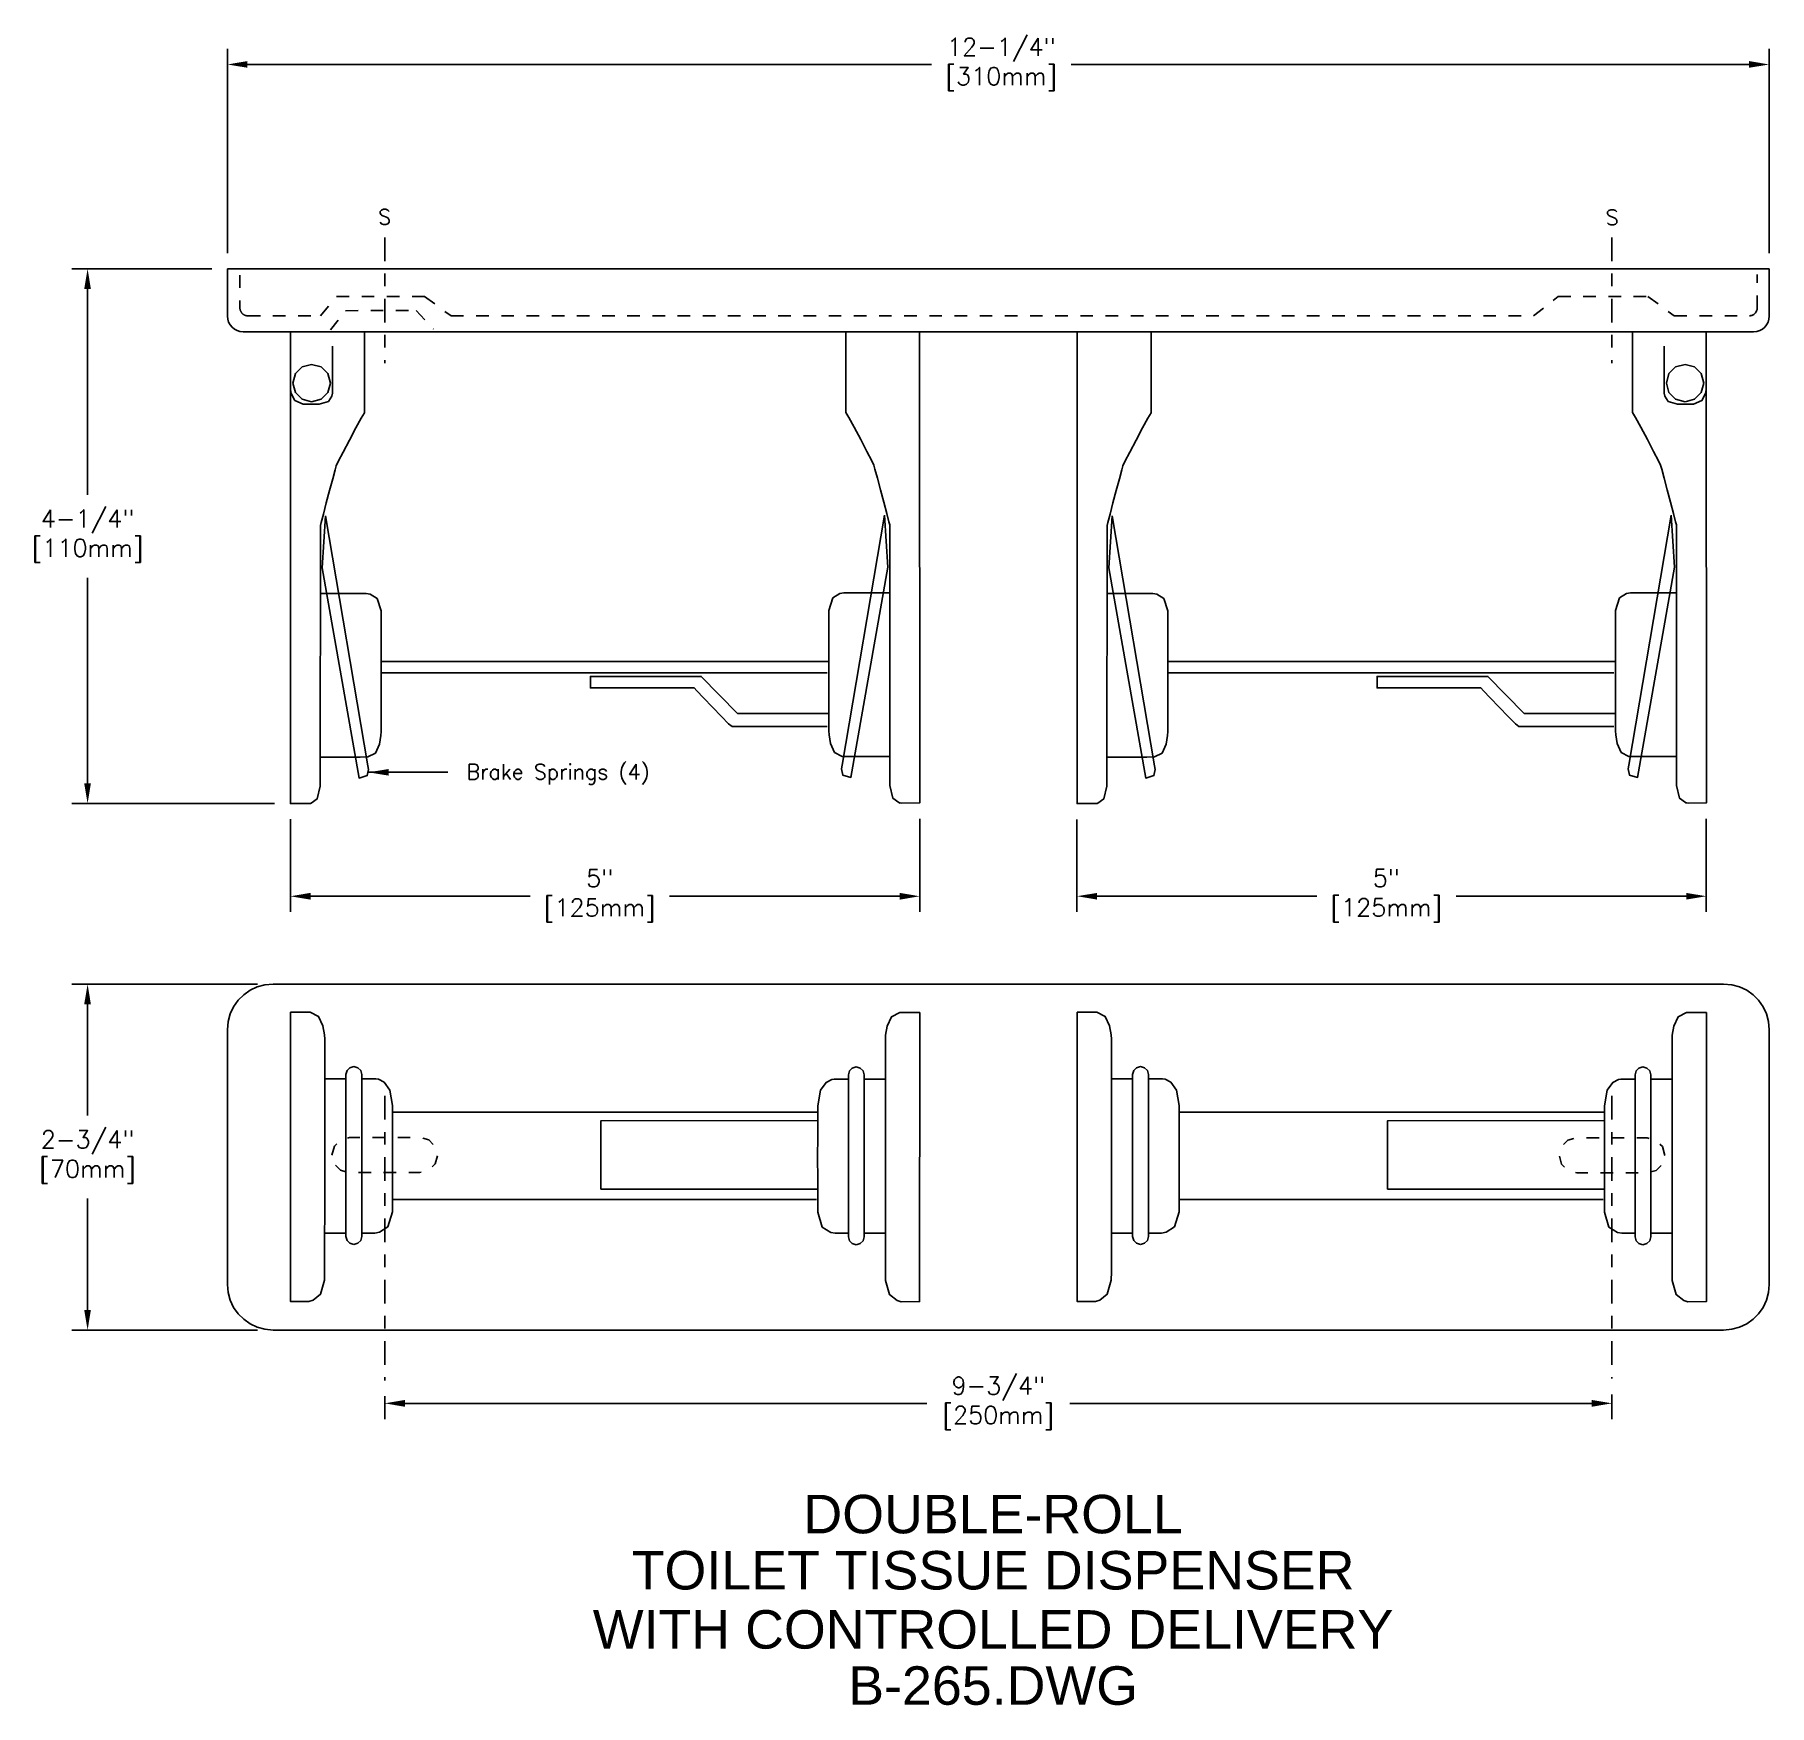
# Model space of a CAD drawing. Extents: x 0.2 to 14, y 0.1 to 13.4.
import ezdxf
from ezdxf.enums import TextEntityAlignment as Align

# ---------------------------------------------------------------- set-up
doc = ezdxf.new("R2010")
doc.units = 0
doc.header["$MEASUREMENT"] = 0
doc.header["$PDMODE"] = 35
doc.header["$PDSIZE"] = 0.000315
doc.linetypes.add('CENTER2', pattern=[1.125, 0.75, -0.125, 0.125, -0.125])
doc.linetypes.add('HIDDEN2', pattern=[0.1875, 0.125, -0.0625])
doc.layers.get('0').update_dxf_attribs({"linetype": 'CONTINUOUS'})
doc.layers.get('DEFPOINTS').update_dxf_attribs({"linetype": 'CONTINUOUS'})
for name, color, linetype in [('DETAIL', 4, 'CONTINUOUS'), ('DIM', 1, 'CONTINUOUS'), ('TEXT', 2, 'CONTINUOUS')]:
    doc.layers.add(name, color=color, linetype=linetype)
doc.styles.add('ARIAL_5', font='ARIAL.TTF', dxfattribs={"height": 5})
doc.styles.add('DIM_S_5', font='simplex.shx', dxfattribs={"height": 0.14})
doc.dimstyles.new('DIM_S_7', dxfattribs={"dimtxt": 0.12, "dimasz": 0.16, "dimexe": 0.125, "dimexo": 0.125, "dimgap": 0.09375, "dimtad": 1, "dimtih": 1, "dimtoh": 1, "dimdec": 4, "dimrnd": 0.0625, "dimzin": 0, "dimtxsty": 'DIM_S_5', "dimcen": 0.09375, "dimaunit": 1, "dimazin": 3, "dimtfac": 1, "dimtdec": 4, "dimtofl": 0, "dimtmove": 0, "dimatfit": 3, "dimtolj": 1, "dimtzin": 0})

# ---------------------------------------------------------------- blocks, each defined once
blk = doc.blocks.new('TBLK_TX')
blk = doc.blocks.new('*D2')
at = {"color": 0, "linetype": 'BYBLOCK'}
for p, q in [((1.711, 11.637), (1.711, 13.262)), ((13.961, 11.637), (13.961, 13.262)), ((1.871, 13.137), (7.306, 13.137)), ((13.801, 13.137), (8.414, 13.137))]:
    blk.add_line(p, q, dxfattribs=at)
for points in [[(1.871, 13.164), (1.871, 13.111), (1.711, 13.137)], [(13.801, 13.164), (13.801, 13.111), (13.961, 13.137)]]:
    blk.add_solid(points, dxfattribs=at)
at = {"layer": 'DEFPOINTS', "color": 0, "linetype": 'BYBLOCK'}
for p in [(13.961, 13.137), (1.711, 11.512), (13.961, 11.512)]:
    blk.add_point(p, dxfattribs=at)
at = {"color": 0, "linetype": 'BYBLOCK', "insert": (7.86, 13.137), "char_height": 0.14, "attachment_point": 5, "style": 'DIM_S_5'}
blk.add_mtext('\\A1;12-1/4"\\P[310mm]', dxfattribs=at)
blk = doc.blocks.new('*D3')
at = {"color": 0, "linetype": 'BYBLOCK'}
for p, q in [((-1.414, 11.67), (-1.414, 10.933)), ((3.586, 11.674), (3.586, 10.933)), ((-1.254, 11.058), (0.49, 11.058)), ((3.426, 11.058), (1.598, 11.058))]:
    blk.add_line(p, q, dxfattribs=at)
for points in [[(-1.254, 11.085), (-1.254, 11.031), (-1.414, 11.058)], [(3.426, 11.085), (3.426, 11.031), (3.586, 11.058)]]:
    blk.add_solid(points, dxfattribs=at)
at = {"layer": 'DEFPOINTS', "color": 0, "linetype": 'BYBLOCK'}
for p in [(-1.414, 11.795), (3.586, 11.799), (3.586, 11.058)]:
    blk.add_point(p, dxfattribs=at)
at = {"color": 0, "linetype": 'BYBLOCK', "insert": (1.044, 11.062), "char_height": 0.14, "attachment_point": 5, "style": 'DIM_S_5'}
blk.add_mtext('\\A1;5"\\P[125mm]', dxfattribs=at)
blk = doc.blocks.new('*D4')
at = {"color": 0, "linetype": 'BYBLOCK'}
for p, q in [((-2.039, 16.045), (-3.15, 16.045)), ((-3.025, 15.885), (-3.025, 14.25)), ((-3.025, 11.955), (-3.025, 13.589)), ((-1.539, 11.795), (-3.15, 11.795))]:
    blk.add_line(p, q, dxfattribs=at)
for points in [[(-3.052, 15.885), (-2.999, 15.885), (-3.025, 16.045)], [(-3.052, 11.955), (-2.999, 11.955), (-3.025, 11.795)]]:
    blk.add_solid(points, dxfattribs=at)
at = {"layer": 'DEFPOINTS', "color": 0, "linetype": 'BYBLOCK'}
for p in [(-1.914, 16.045), (-3.025, 11.795), (-1.414, 11.795)]:
    blk.add_point(p, dxfattribs=at)
at = {"color": 0, "linetype": 'BYBLOCK', "insert": (-3.025, 13.92), "char_height": 0.14, "attachment_point": 5, "style": 'DIM_S_5'}
blk.add_mtext('\\A1;4-1/4"\\P[110mm]', dxfattribs=at)
blk = doc.blocks.new('*D5')
at = {"color": 0, "linetype": 'BYBLOCK'}
for p, q in [((-1.676, 10.36), (-3.15, 10.36)), ((-3.025, 10.2), (-3.025, 9.315)), ((-3.025, 7.77), (-3.025, 8.655)), ((-1.676, 7.61), (-3.15, 7.61))]:
    blk.add_line(p, q, dxfattribs=at)
for points in [[(-3.052, 10.2), (-2.999, 10.2), (-3.025, 10.36)], [(-3.052, 7.77), (-2.999, 7.77), (-3.025, 7.61)]]:
    blk.add_solid(points, dxfattribs=at)
at = {"layer": 'DEFPOINTS', "color": 0, "linetype": 'BYBLOCK'}
for p in [(-1.551, 10.36), (-3.025, 7.61), (-1.551, 7.61)]:
    blk.add_point(p, dxfattribs=at)
at = {"color": 0, "linetype": 'BYBLOCK', "insert": (-3.025, 8.985), "char_height": 0.14, "attachment_point": 5, "style": 'DIM_S_5'}
blk.add_mtext('\\A1;2-3/4"\\P[70mm]', dxfattribs=at)
blk = doc.blocks.new('*D7')
at = {"color": 0, "linetype": 'BYBLOCK'}
for p, q in [((2.211, 7.137), (2.211, 6.401)), ((7.211, 7.142), (7.211, 6.401)), ((2.371, 6.526), (4.116, 6.526)), ((7.051, 6.526), (5.223, 6.526))]:
    blk.add_line(p, q, dxfattribs=at)
for points in [[(2.371, 6.552), (2.371, 6.499), (2.211, 6.526)], [(7.051, 6.552), (7.051, 6.499), (7.211, 6.526)]]:
    blk.add_solid(points, dxfattribs=at)
at = {"layer": 'DEFPOINTS', "color": 0, "linetype": 'BYBLOCK'}
for p in [(2.211, 7.262), (7.211, 7.267), (7.211, 6.526)]:
    blk.add_point(p, dxfattribs=at)
at = {"color": 0, "linetype": 'BYBLOCK', "insert": (4.669, 6.53), "char_height": 0.14, "attachment_point": 5, "style": 'DIM_S_5'}
blk.add_mtext('\\A1;5"\\P[125mm]', dxfattribs=at)
blk = doc.blocks.new('*D8')
at = {"color": 0, "linetype": 'BYBLOCK'}
for p, q in [((2.961, 2.552), (2.961, 2.37)), ((3.121, 2.495), (7.269, 2.495)), ((12.551, 2.495), (8.404, 2.495)), ((12.711, 2.566), (12.711, 2.37))]:
    blk.add_line(p, q, dxfattribs=at)
for points in [[(3.121, 2.522), (3.121, 2.468), (2.961, 2.495)], [(12.551, 2.522), (12.551, 2.468), (12.711, 2.495)]]:
    blk.add_solid(points, dxfattribs=at)
at = {"layer": 'DEFPOINTS', "color": 0, "linetype": 'BYBLOCK'}
for p in [(2.961, 2.677), (12.711, 2.691), (12.711, 2.495)]:
    blk.add_point(p, dxfattribs=at)
at = {"color": 0, "linetype": 'BYBLOCK', "insert": (7.836, 2.495), "char_height": 0.14, "attachment_point": 5, "style": 'DIM_S_5'}
blk.add_mtext('\\A1;9-3/4"\\P[250mm]', dxfattribs=at)

msp = doc.modelspace()

# ---------------------------------------------------------------- linework, layer by layer
at = {"layer": 'DETAIL', "linetype": 'CENTER2', "ltscale": 0.25}
for p, q in [((2.96144, 11.76223), (2.96144, 10.76223)), ((12.71144, 11.76223), (12.71144, 10.76223)), ((2.96144, 4.9393), (2.96144, 2.67725)), ((12.71144, 4.9393), (12.71144, 2.69126))]:
    msp.add_line(p, q, dxfattribs=at)
at = {"layer": 'DETAIL', "linetype": 'CONTINUOUS'}
for p, q in [((1.71144, 11.13723), (1.71144, 11.51223)), ((13.96144, 11.51223), (1.71144, 11.51223)), ((13.96144, 11.13723), (13.96144, 11.51223)), ((13.83644, 11.01223), (1.83644, 11.01223)), ((2.7995, 10.36709), (2.7995, 11.01223)), ((6.62337, 10.37175), (6.62337, 11.01223)), ((9.0495, 10.36709), (9.0495, 11.01223)), ((12.87337, 10.37175), (12.87337, 11.01223))]:
    msp.add_line(p, q, dxfattribs=at)
at = {"layer": 'DETAIL', "linetype": 'HIDDEN2', "ltscale": 0.5}
for points in [[(1.81114, 11.46102), (1.81105, 11.20176, 0.41438938), (1.87357, 11.13924), (2.452, 11.13939), (2.57851, 11.2928), (3.27783, 11.2928), (3.48826, 11.13811), (11.0898, 11.13811)], [(11.0898, 11.13811), (12.08793, 11.13811), (12.28374, 11.29318), (12.99704, 11.29298), (13.20683, 11.13811), (13.80307, 11.13945, 0.41355567), (13.86543, 11.20195), (13.86543, 11.46826)]]:
    msp.add_lwpolyline(points, format="xyb", dxfattribs=at)
msp.add_lwpolyline([(2.53085, 11.0268), (2.65012, 11.18016), (3.20995, 11.1812), (3.34905, 11.03379)], dxfattribs=at)
at = {"layer": 'DETAIL', "linetype": 'CONTINUOUS'}
for points in [[(2.2125, 11.00894), (2.21144, 7.26223), (2.37345, 7.26185)], [(2.54556, 10.89818), (2.54555, 10.52347)], [(7.21037, 11.0124), (7.21144, 7.26689), (7.04944, 7.2665)], [(8.4625, 11.00894), (8.46144, 7.26223), (8.62345, 7.26185)], [(13.12732, 10.89818), (13.12733, 10.52347)], [(13.46037, 11.0124), (13.46144, 7.26689), (13.29944, 7.2665)], [(2.23242, 10.60485), (2.25267, 10.67973), (2.30589, 10.73294), (2.38076, 10.7532)], [(2.38076, 10.7532), (2.45564, 10.73294), (2.50886, 10.67973), (2.52911, 10.60485)], [(13.29211, 10.7532), (13.21724, 10.73294), (13.16402, 10.67973), (13.14377, 10.60485)], [(13.44046, 10.60485), (13.4202, 10.67973), (13.36698, 10.73294), (13.29211, 10.7532)], [(2.31374, 10.43653), (2.24728, 10.46704), (2.2189, 10.5226), (2.21292, 10.55241)], [(2.38076, 10.45651), (2.30589, 10.47676), (2.25267, 10.52998), (2.23242, 10.60485)], [(2.52911, 10.60485), (2.50886, 10.52998), (2.45564, 10.47676), (2.38076, 10.45651)], [(2.54555, 10.52347), (2.54163, 10.50112), (2.51417, 10.45945), (2.43962, 10.43653)], [(13.12733, 10.52347), (13.13125, 10.50112), (13.15871, 10.45945), (13.23325, 10.43653)], [(13.14377, 10.60485), (13.16402, 10.52998), (13.21724, 10.47676), (13.29211, 10.45651)], [(13.29211, 10.45651), (13.36698, 10.47676), (13.4202, 10.52998), (13.44046, 10.60485)], [(13.35913, 10.43653), (13.4256, 10.46704), (13.45398, 10.5226), (13.45995, 10.55241)], [(2.43962, 10.43653), (2.38237, 10.43606), (2.35529, 10.43605), (2.31374, 10.43653)], [(2.57572, 9.9475), (2.59213, 9.98121), (2.63026, 10.05583), (2.68008, 10.15155), (2.73158, 10.24855), (2.77472, 10.327), (2.7995, 10.36709)], [(6.84715, 9.95217), (6.83074, 9.98587), (6.79261, 10.06049), (6.74279, 10.15622), (6.6913, 10.25321), (6.64815, 10.33166), (6.62337, 10.37175)], [(8.82572, 9.9475), (8.84213, 9.98121), (8.88026, 10.05583), (8.93008, 10.15155), (8.98158, 10.24855), (9.02472, 10.327), (9.0495, 10.36709)], [(13.09715, 9.95217), (13.08074, 9.98587), (13.04261, 10.06049), (12.99279, 10.15622), (12.9413, 10.25321), (12.89815, 10.33166), (12.87337, 10.37175)], [(13.23325, 10.43653), (13.29051, 10.43606), (13.31758, 10.43605), (13.35913, 10.43653)], [(2.44985, 9.47198), (2.45646, 9.49721), (2.47359, 9.56258), (2.49719, 9.65253), (2.52325, 9.75153), (2.54771, 9.84405), (2.56655, 9.91455), (2.57572, 9.9475)], [(6.97303, 9.47664), (6.96643, 9.50188), (6.9493, 9.56724), (6.92569, 9.65719), (6.89964, 9.7562), (6.87517, 9.84872), (6.85633, 9.91922), (6.84715, 9.95217)], [(8.69985, 9.47198), (8.70646, 9.49721), (8.72359, 9.56258), (8.74719, 9.65253), (8.77325, 9.75153), (8.79771, 9.84405), (8.81655, 9.91455), (8.82572, 9.9475)], [(13.22303, 9.47664), (13.21643, 9.50188), (13.1993, 9.56724), (13.17569, 9.65719), (13.14964, 9.7562), (13.12517, 9.84872), (13.10633, 9.91922), (13.09715, 9.95217)], [(2.4918, 9.5489), (2.82748, 7.56287)], [(6.93107, 9.55356), (6.5954, 7.56753)], [(8.7418, 9.5489), (9.07748, 7.56287)], [(13.18107, 9.55356), (12.8454, 7.56753)], [(2.44949, 7.40106), (2.44985, 9.47198)], [(6.97339, 7.40572), (6.97303, 9.47664)], [(8.69949, 7.40106), (8.69985, 9.47198)], [(13.22339, 7.40572), (13.22303, 9.47664)], [(2.75754, 7.46496), (2.46384, 9.13631)], [(6.66533, 7.46963), (6.95904, 9.14096)], [(9.00754, 7.46496), (8.71384, 9.13631)], [(12.91533, 7.46963), (13.20904, 9.14096)], [(2.44994, 8.93321), (2.81387, 8.93312)], [(2.81387, 8.93312), (2.84469, 8.92801), (2.90191, 8.89181), (2.93267, 8.79326)], [(6.609, 8.93778), (6.57818, 8.93267), (6.52097, 8.89647), (6.49021, 8.79791)], [(6.97293, 8.93787), (6.609, 8.93778)], [(8.69994, 8.93321), (9.06387, 8.93312)], [(9.06387, 8.93312), (9.09469, 8.92801), (9.15191, 8.89181), (9.18267, 8.79326)], [(12.859, 8.93778), (12.82818, 8.93267), (12.77097, 8.89647), (12.74021, 8.79791)], [(13.22293, 8.93787), (12.859, 8.93778)], [(2.93267, 8.79326), (2.93264, 8.74543), (2.93262, 8.68248), (2.93261, 8.60741), (2.9326, 8.52318), (2.9326, 8.4328), (2.93261, 8.33924), (2.93261, 8.24551), (2.93262, 8.15458), (2.93263, 8.06944), (2.93264, 7.99308), (2.93265, 7.92849), (2.93266, 7.87866), (2.93266, 7.84657), (2.93267, 7.83521)], [(6.49021, 8.79791), (6.49024, 8.75009), (6.49025, 8.68714), (6.49027, 8.61206), (6.49027, 8.52784), (6.49027, 8.43746), (6.49027, 8.34391), (6.49026, 8.25017), (6.49025, 8.15924), (6.49024, 8.07411), (6.49024, 7.99775), (6.49023, 7.93316), (6.49022, 7.88332), (6.49021, 7.85123), (6.49021, 7.83987)], [(9.18267, 8.79326), (9.18264, 8.74543), (9.18262, 8.68248), (9.18261, 8.60741), (9.1826, 8.52318), (9.1826, 8.4328), (9.18261, 8.33924), (9.18261, 8.24551), (9.18262, 8.15458), (9.18263, 8.06944), (9.18264, 7.99308), (9.18265, 7.92849), (9.18266, 7.87866), (9.18266, 7.84657), (9.18267, 7.83521)], [(12.74021, 8.79791), (12.74024, 8.75009), (12.74025, 8.68714), (12.74027, 8.61206), (12.74027, 8.52784), (12.74027, 8.43746), (12.74027, 8.34391), (12.74026, 8.25017), (12.74025, 8.15924), (12.74024, 8.07411), (12.74024, 7.99775), (12.74023, 7.93316), (12.74022, 7.88332), (12.74021, 7.85123), (12.74021, 7.83987)], [(6.48344, 8.39143), (2.93261, 8.39134)], [(2.93261, 8.30051), (6.47644, 8.30051)], [(5.4201, 8.18212), (4.59569, 8.18115), (4.59492, 8.27312), (5.47604, 8.27312), (5.76354, 7.97844), (6.49083, 7.97854)], [(12.73344, 8.39143), (9.18261, 8.39134)], [(9.18261, 8.30051), (12.72644, 8.30051)], [(11.6701, 8.18212), (10.84569, 8.18115), (10.84492, 8.27312), (11.72604, 8.27312), (12.01354, 7.97844), (12.74083, 7.97854)], [(5.72081, 7.87432), (5.69368, 7.89686), (5.63663, 7.95378), (5.56521, 8.02794), (5.49496, 8.10215), (5.44141, 8.15927), (5.4201, 8.18212)], [(11.97081, 7.87432), (11.94368, 7.89686), (11.88663, 7.95378), (11.81521, 8.02794), (11.74496, 8.10215), (11.69141, 8.15927), (11.6701, 8.18212)], [(6.47607, 7.87423), (6.46022, 7.87432), (6.41652, 7.87457), (6.35072, 7.87492), (6.26861, 7.87531), (6.17593, 7.87568), (6.07845, 7.87597), (5.98193, 7.87613), (5.89214, 7.87611), (5.81485, 7.87583), (5.75582, 7.87526), (5.72081, 7.87432)], [(12.72607, 7.87423), (12.71022, 7.87432), (12.66652, 7.87457), (12.60072, 7.87492), (12.51861, 7.87531), (12.42593, 7.87568), (12.32845, 7.87597), (12.23193, 7.87613), (12.14214, 7.87611), (12.06485, 7.87583), (12.00582, 7.87526), (11.97081, 7.87432)], [(2.93267, 7.83521), (2.93105, 7.80355), (2.91964, 7.73389), (2.88854, 7.66422), (2.82787, 7.63251)], [(6.49021, 7.83987), (6.49182, 7.80821), (6.50324, 7.73856), (6.53435, 7.66889), (6.59502, 7.63717)], [(9.18267, 7.83521), (9.18105, 7.80355), (9.16964, 7.73389), (9.13854, 7.66422), (9.07787, 7.63251)], [(12.74021, 7.83987), (12.74182, 7.80821), (12.75324, 7.73856), (12.78435, 7.66889), (12.84502, 7.63717)], [(2.82787, 7.63251), (2.76691, 7.63247), (2.67048, 7.63242), (2.56673, 7.63237), (2.48383, 7.63233), (2.44994, 7.63231)], [(6.59502, 7.63717), (6.65597, 7.63714), (6.7524, 7.63708), (6.85614, 7.63703), (6.93904, 7.63699), (6.97293, 7.63698)], [(9.07787, 7.63251), (9.01691, 7.63247), (8.92048, 7.63242), (8.81673, 7.63237), (8.73383, 7.63233), (8.69994, 7.63231)], [(12.84502, 7.63717), (12.90597, 7.63714), (13.0024, 7.63708), (13.10614, 7.63703), (13.18904, 7.63699), (13.22293, 7.63698)], [(2.82748, 7.56287), (2.83266, 7.53438), (2.8223, 7.48413), (2.75754, 7.46496)], [(6.5954, 7.56753), (6.59022, 7.53904), (6.60058, 7.4888), (6.66533, 7.46963)], [(9.07748, 7.56287), (9.08266, 7.53438), (9.0723, 7.48413), (9.00754, 7.46496)], [(12.8454, 7.56753), (12.84022, 7.53904), (12.85058, 7.4888), (12.91533, 7.46963)], [(2.35233, 7.26178), (2.37733, 7.26512), (2.42393, 7.29942), (2.44949, 7.40106)], [(7.07055, 7.26645), (7.04554, 7.2698), (6.99895, 7.30409), (6.97339, 7.40572)], [(8.60233, 7.26178), (8.62733, 7.26512), (8.67393, 7.29942), (8.69949, 7.40106)], [(13.32055, 7.26645), (13.29554, 7.2698), (13.24895, 7.30409), (13.22339, 7.40572)], [(2.07445, 5.82748), (2.0092, 5.82163), (1.94779, 5.80477), (1.89124, 5.77792), (1.84057, 5.74211), (1.79682, 5.69836), (1.761, 5.6477), (1.73415, 5.59115), (1.71729, 5.52974), (1.71144, 5.46449)], [(13.59842, 5.82748), (2.07445, 5.82748)], [(13.96144, 5.46449), (13.95559, 5.52974), (13.93873, 5.59115), (13.91187, 5.6477), (13.87606, 5.69836), (13.83231, 5.74211), (13.78164, 5.77792), (13.72509, 5.80477), (13.66367, 5.82163), (13.59842, 5.82748)], [(2.3698, 5.60438), (2.28392, 5.6045), (2.23008, 5.60442), (2.21144, 5.60435)], [(2.21144, 5.60399), (2.21219, 3.30574), (2.35922, 3.30538)], [(2.48436, 5.38927), (2.48252, 5.42284), (2.46992, 5.4967), (2.43589, 5.57063), (2.3698, 5.60438)], [(6.93898, 5.3869), (6.94081, 5.42046), (6.95341, 5.49432), (6.98743, 5.56825), (7.05353, 5.602)], [(7.05353, 5.602), (7.13941, 5.60212), (7.19324, 5.60204), (7.21189, 5.60198)], [(7.21189, 5.60161), (7.21113, 3.30336), (7.0641, 3.303)], [(8.6198, 5.60438), (8.53392, 5.6045), (8.48008, 5.60442), (8.46144, 5.60435)], [(8.46144, 5.60399), (8.46219, 3.30574), (8.60922, 3.30538)], [(8.73436, 5.38927), (8.73252, 5.42284), (8.71992, 5.4967), (8.68589, 5.57063), (8.6198, 5.60438)], [(13.18898, 5.3869), (13.19081, 5.42046), (13.20341, 5.49432), (13.23743, 5.56825), (13.30353, 5.602)], [(13.30353, 5.602), (13.38941, 5.60212), (13.44324, 5.60204), (13.46189, 5.60198)], [(13.46189, 5.60161), (13.46113, 3.30336), (13.3141, 3.303)], [(1.71144, 5.46449), (1.71144, 3.44048)], [(2.48396, 3.47399), (2.48397, 3.49342), (2.48398, 3.52298), (2.48399, 3.56191), (2.484, 3.60945), (2.48401, 3.66486), (2.48403, 3.72736), (2.48405, 3.79621), (2.48406, 3.87065), (2.48408, 3.94992), (2.4841, 4.03326), (2.48412, 4.11991), (2.48413, 4.20912), (2.48415, 4.30014), (2.48417, 4.3922), (2.48419, 4.48454), (2.48421, 4.57642), (2.48422, 4.66707), (2.48424, 4.75573), (2.48426, 4.84165), (2.48427, 4.92407), (2.48429, 5.00224), (2.4843, 5.07539), (2.48431, 5.14278), (2.48432, 5.20363), (2.48433, 5.2572), (2.48434, 5.30273), (2.48435, 5.33945), (2.48435, 5.36663), (2.48436, 5.38348), (2.48436, 5.38927)], [(6.93937, 3.4716), (6.93936, 3.49103), (6.93935, 3.52059), (6.93934, 3.55952), (6.93932, 3.60707), (6.93931, 3.66247), (6.93929, 3.72498), (6.93928, 3.79383), (6.93926, 3.86827), (6.93925, 3.94753), (6.93923, 4.03087), (6.93921, 4.11753), (6.9392, 4.20674), (6.93918, 4.29776), (6.93916, 4.38982), (6.93914, 4.48216), (6.93912, 4.57404), (6.93911, 4.66469), (6.93909, 4.75335), (6.93908, 4.83927), (6.93906, 4.9217), (6.93905, 4.99986), (6.93903, 5.07302), (6.93902, 5.1404), (6.93901, 5.20125), (6.939, 5.25482), (6.93899, 5.30035), (6.93899, 5.33708), (6.93898, 5.36425), (6.93898, 5.38111), (6.93898, 5.3869)], [(8.73396, 3.47399), (8.73397, 3.49342), (8.73398, 3.52298), (8.73399, 3.56191), (8.734, 3.60945), (8.73401, 3.66486), (8.73403, 3.72736), (8.73405, 3.79621), (8.73406, 3.87065), (8.73408, 3.94992), (8.7341, 4.03326), (8.73412, 4.11991), (8.73413, 4.20912), (8.73415, 4.30014), (8.73417, 4.3922), (8.73419, 4.48454), (8.73421, 4.57642), (8.73422, 4.66707), (8.73424, 4.75573), (8.73426, 4.84165), (8.73427, 4.92407), (8.73429, 5.00224), (8.7343, 5.07539), (8.73431, 5.14278), (8.73432, 5.20363), (8.73433, 5.2572), (8.73434, 5.30273), (8.73435, 5.33945), (8.73435, 5.36663), (8.73436, 5.38348), (8.73436, 5.38927)], [(13.18937, 3.4716), (13.18936, 3.49103), (13.18935, 3.52059), (13.18934, 3.55952), (13.18932, 3.60707), (13.18931, 3.66247), (13.18929, 3.72498), (13.18928, 3.79383), (13.18926, 3.86827), (13.18925, 3.94753), (13.18923, 4.03087), (13.18921, 4.11753), (13.1892, 4.20674), (13.18918, 4.29776), (13.18916, 4.38982), (13.18914, 4.48216), (13.18912, 4.57404), (13.18911, 4.66469), (13.18909, 4.75335), (13.18908, 4.83927), (13.18906, 4.9217), (13.18905, 4.99986), (13.18903, 5.07302), (13.18902, 5.1404), (13.18901, 5.20125), (13.189, 5.25482), (13.18899, 5.30035), (13.18899, 5.33708), (13.18898, 5.36425), (13.18898, 5.38111), (13.18898, 5.3869)], [(13.96144, 3.44048), (13.96144, 5.46449)], [(2.4843, 5.07399), (2.65294, 5.07448)], [(2.77882, 5.07485), (2.8907, 5.07518)], [(2.8907, 5.07518), (2.91107, 5.0718), (2.95596, 5.04848), (3.00101, 4.98549), (3.02189, 4.86308)], [(6.53262, 5.0728), (6.51225, 5.06942), (6.46737, 5.0461), (6.42232, 4.98311), (6.40144, 4.86071)], [(6.64452, 5.07248), (6.53262, 5.0728)], [(6.93903, 5.07161), (6.77039, 5.07211)], [(8.7343, 5.07399), (8.90294, 5.07448)], [(9.02882, 5.07485), (9.1407, 5.07518)], [(9.1407, 5.07518), (9.16107, 5.0718), (9.20596, 5.04848), (9.25101, 4.98549), (9.27189, 4.86308)], [(12.78262, 5.0728), (12.76225, 5.06942), (12.71737, 5.0461), (12.67232, 4.98311), (12.65144, 4.86071)], [(12.89452, 5.07248), (12.78262, 5.0728)], [(13.18903, 5.07161), (13.02039, 5.07211)], [(3.02189, 4.86308), (3.02209, 4.80441), (3.02225, 4.73579), (3.02237, 4.65954), (3.02244, 4.57801), (3.02248, 4.49353), (3.02249, 4.40845), (3.02246, 4.32509), (3.0224, 4.2458), (3.02231, 4.17291), (3.02219, 4.10876), (3.02205, 4.05569), (3.02189, 4.01602)], [(6.40144, 4.86071), (6.40124, 4.80204), (6.40108, 4.73341), (6.40096, 4.65716), (6.40088, 4.57563), (6.40084, 4.49115), (6.40084, 4.40607), (6.40087, 4.32271), (6.40093, 4.24342), (6.40101, 4.17053), (6.40113, 4.10638), (6.40127, 4.05331), (6.40144, 4.01365)], [(9.27189, 4.86308), (9.27209, 4.80441), (9.27225, 4.73579), (9.27237, 4.65954), (9.27244, 4.57801), (9.27248, 4.49353), (9.27249, 4.40845), (9.27246, 4.32509), (9.2724, 4.2458), (9.27231, 4.17291), (9.27219, 4.10876), (9.27205, 4.05569), (9.27189, 4.01602)], [(12.65144, 4.86071), (12.65124, 4.80204), (12.65108, 4.73341), (12.65096, 4.65716), (12.65088, 4.57563), (12.65084, 4.49115), (12.65084, 4.40607), (12.65087, 4.32271), (12.65093, 4.24342), (12.65101, 4.17053), (12.65113, 4.10638), (12.65127, 4.05331), (12.65144, 4.01365)], [(6.39292, 4.81056), (3.02207, 4.80992)], [(6.39934, 4.74216), (4.67863, 4.7414), (4.67902, 4.19745), (6.39292, 4.19819)], [(12.64292, 4.81056), (9.27207, 4.80992)], [(12.64934, 4.74216), (10.92863, 4.7414), (10.92902, 4.19745), (12.64292, 4.19819)], [(3.02189, 4.01602), (2.98552, 3.89865), (2.91892, 3.85521), (2.88315, 3.84892)], [(3.0222, 4.11466), (6.39179, 4.11466)], [(6.40144, 4.01365), (6.43781, 3.89627), (6.50442, 3.85285), (6.54019, 3.84655)], [(9.27189, 4.01602), (9.23552, 3.89865), (9.16892, 3.85521), (9.13315, 3.84892)], [(9.2722, 4.11466), (12.64179, 4.11466)], [(12.65144, 4.01365), (12.68781, 3.89627), (12.75442, 3.85285), (12.79019, 3.84655)], [(2.65294, 3.84892), (2.48406, 3.84892)], [(2.88315, 3.84892), (2.77882, 3.84892)], [(6.54019, 3.84655), (6.64452, 3.84655)], [(6.77039, 3.84655), (6.93927, 3.84655)], [(8.90294, 3.84892), (8.73406, 3.84892)], [(9.13315, 3.84892), (9.02882, 3.84892)], [(12.79019, 3.84655), (12.89452, 3.84655)], [(13.02039, 3.84655), (13.18927, 3.84655)], [(2.35922, 3.30538), (2.39154, 3.31476), (2.45158, 3.36162), (2.48396, 3.47399)], [(7.0641, 3.303), (7.03178, 3.31238), (6.97174, 3.35923), (6.93937, 3.4716)], [(8.60922, 3.30538), (8.64154, 3.31476), (8.70158, 3.36162), (8.73396, 3.47399)], [(13.3141, 3.303), (13.28178, 3.31238), (13.22174, 3.35923), (13.18937, 3.4716)], [(1.71144, 3.44048), (1.71729, 3.37524), (1.73415, 3.31383), (1.761, 3.25728), (1.79682, 3.20661), (1.84057, 3.16286), (1.89124, 3.12704), (1.94779, 3.10019), (2.0092, 3.08333), (2.07445, 3.07748)], [(13.59842, 3.07748), (13.66367, 3.08333), (13.72509, 3.10019), (13.78164, 3.12704), (13.83231, 3.16286), (13.87606, 3.20661), (13.91187, 3.25728), (13.93873, 3.31383), (13.95559, 3.37524), (13.96144, 3.44048)], [(13.59842, 3.07748), (2.07445, 3.07748)]]:
    msp.add_lwpolyline(points, dxfattribs=at)
for points in [[(2.4918, 9.5489), (2.82748, 7.56287), (2.83266, 7.53438), (2.8223, 7.48413), (2.75754, 7.46496), (2.46384, 9.13631)], [(6.93107, 9.55356), (6.5954, 7.56753), (6.59022, 7.53904), (6.60058, 7.4888), (6.66533, 7.46963), (6.95904, 9.14096)], [(8.7418, 9.5489), (9.07748, 7.56287), (9.08266, 7.53438), (9.0723, 7.48413), (9.00754, 7.46496), (8.71384, 9.13631)], [(13.18107, 9.55356), (12.8454, 7.56753), (12.84022, 7.53904), (12.85058, 7.4888), (12.91533, 7.46963), (13.20904, 9.14096)], [(2.71587, 3.75859), (2.74764, 3.76718), (2.77022, 3.78976), (2.77882, 3.82153), (2.77882, 5.10826), (2.77022, 5.14001), (2.74764, 5.16259), (2.71587, 5.17119), (2.68411, 5.16259), (2.66153, 5.14001), (2.65294, 5.10826), (2.65294, 3.82153), (2.66153, 3.78976), (2.68411, 3.76718)], [(6.70746, 3.75621), (6.67569, 3.7648), (6.65311, 3.78738), (6.64452, 3.81915), (6.64452, 5.10587), (6.65311, 5.13763), (6.67569, 5.16021), (6.70746, 5.16881), (6.73921, 5.16021), (6.76179, 5.13763), (6.77039, 5.10587), (6.77039, 3.81915), (6.76179, 3.78738), (6.73921, 3.7648)], [(8.96587, 3.75859), (8.99764, 3.76718), (9.02022, 3.78976), (9.02882, 3.82153), (9.02882, 5.10826), (9.02022, 5.14001), (8.99764, 5.16259), (8.96587, 5.17119), (8.93411, 5.16259), (8.91153, 5.14001), (8.90294, 5.10826), (8.90294, 3.82153), (8.91153, 3.78976), (8.93411, 3.76718)], [(12.95746, 3.75621), (12.92569, 3.7648), (12.90311, 3.78738), (12.89452, 3.81915), (12.89452, 5.10587), (12.90311, 5.13763), (12.92569, 5.16021), (12.95746, 5.16881), (12.98921, 5.16021), (13.01179, 5.13763), (13.02039, 5.10587), (13.02039, 3.81915), (13.01179, 3.78738), (12.98921, 3.7648)]]:
    msp.add_lwpolyline(points, close=True, dxfattribs=at)
at = {"layer": 'DETAIL', "linetype": 'HIDDEN2', "ltscale": 0.5, "flags": 128}
for points in [[(2.54186, 4.46846), (2.56095, 4.53905), (2.61113, 4.58923), (2.68171, 4.60832), (3.24117, 4.60832), (3.31176, 4.58923), (3.36193, 4.53905), (3.38103, 4.46846), (3.36193, 4.39787), (3.31176, 4.3477), (3.24117, 4.32861), (2.68171, 4.32861), (2.61113, 4.3477), (2.56095, 4.39787)], [(13.13103, 4.46608), (13.11193, 4.53667), (13.06176, 4.58686), (12.99117, 4.60595), (12.43171, 4.60595), (12.36113, 4.58686), (12.31095, 4.53667), (12.29186, 4.46608), (12.31095, 4.3955), (12.36113, 4.34532), (12.43171, 4.32622), (12.99117, 4.32622), (13.06176, 4.34532), (13.11193, 4.3955)]]:
    msp.add_lwpolyline(points, close=True, dxfattribs=at)
at = {"layer": 'DETAIL', "linetype": 'CONTINUOUS'}
for centre, start, end in [((1.83644, 11.13723), 180, 270), ((13.83644, 11.13723), 270, 0)]:
    msp.add_arc(centre, 0.125, start, end, dxfattribs=at)

# ---------------------------------------------------------------- block references
at = {"layer": 'TEXT', "linetype": 'CONTINUOUS'}
ref = msp.add_blockref('TBLK_TX', (7.79458, 1.46191), dxfattribs=dict(at, xscale=0.06115200000000001, yscale=0.06115200000000001, zscale=0.06115200000000001))
ref.add_attrib('TITLE', 'DOUBLE-ROLL', dxfattribs={"layer": '0', "height": 0.30576, "style": 'ARIAL_5'}).set_placement((7.79458, 1.46191), align=Align.CENTER)
ref.add_attrib('DWG_NAME', 'TOILET TISSUE DISPENSER', dxfattribs={"layer": '0', "height": 0.30576, "style": 'ARIAL_5'}).set_placement((7.79458, 1.01565), align=Align.CENTER)
ref = msp.add_blockref('TBLK_TX', (7.79458, 0.54535), dxfattribs=dict(at, xscale=0.06115200000000001, yscale=0.06115200000000001, zscale=0.06115200000000001))
ref.add_attrib('TITLE', 'WITH CONTROLLED DELIVERY', dxfattribs={"layer": '0', "height": 0.30576, "style": 'ARIAL_5'}).set_placement((7.79458, 0.54535), align=Align.CENTER)
ref.add_attrib('DWG_NAME', 'B-265.DWG', dxfattribs={"layer": '0', "height": 0.30576, "style": 'ARIAL_5'}).set_placement((7.79458, 0.09909), align=Align.CENTER)

# ---------------------------------------------------------------- texts
at = {"layer": 'DIM', "linetype": 'CONTINUOUS', "style": 'DIM_S_5'}
for s, p in [('S', (2.96102, 11.86562)), ('S', (12.71276, 11.86166)), ('Brake Springs (4)', (4.33873, 7.4547))]:
    msp.add_text(s, height=0.12, dxfattribs=at).set_placement(p, align=Align.CENTER)

# ---------------------------------------------------------------- dimensions: what is measured, and where the dimension line sits
at = {"layer": 'DIM', "linetype": 'CONTINUOUS'}
for base, p1, p2, text, picture, middle in [((13.96144, 13.13718), (1.71144, 11.51223), (13.96144, 11.51223), '12-1/4"\\P[310mm]', '*D2', (7.85986, 13.13718)), ((12.71144, 2.49512), (2.96144, 2.67725), (12.71144, 2.69126), '9-3/4"\\P[250mm]', '*D8', (7.83644, 2.49512))]:
    dim = msp.add_linear_dim(base=base, p1=p1, p2=p2, text=text, dimstyle='DIM_S_7', override={"dimpost": '\\X'}, dxfattribs=at)
    dim.commit()
    dim.dimension.update_dxf_attribs({"geometry": picture, "text_midpoint": middle, "dimtype": 160})
for base, p1, p2, text, picture, middle in [((0.60029, 7.26223), (1.71144, 11.51223), (2.21144, 7.26223), '4-1/4"\\P[110mm]', '*D4', (0.60029, 9.38723)), ((0.60029, 3.07748), (2.07445, 5.82748), (2.07445, 3.07748), '2-3/4"\\P[70mm]', '*D5', (0.60029, 4.45248))]:
    dim = msp.add_linear_dim(base=base, p1=p1, p2=p2, angle=90, text=text, dimstyle='DIM_S_7', override={"dimpost": '\\X'}, dxfattribs=at)
    dim.commit()
    dim.dimension.update_dxf_attribs({"geometry": picture, "text_midpoint": middle, "insert": (3.62564, -4.5325)})
for base, p1, p2, picture, middle, set_off in [((7.21144, 6.52557), (2.21144, 7.26223), (7.21144, 7.26689), '*D3', (4.66942, 6.52974), (3.62564, -4.5325)), ((13.46144, 6.52557), (8.46144, 7.26223), (13.46144, 7.26689), '*D7', (10.91942, 6.52974), (6.25, 0))]:
    dim = msp.add_linear_dim(base=base, p1=p1, p2=p2, text='5"\\P[125mm]', dimstyle='DIM_S_7', override={"dimpost": '\\X'}, dxfattribs=at)
    dim.commit()
    dim.dimension.update_dxf_attribs({"geometry": picture, "text_midpoint": middle, "dimtype": 160, "insert": set_off})

# ---------------------------------------------------------------- leaders
msp.add_leader([(2.83223, 7.51075), (3.46294, 7.51075)], dimstyle='DIM_S_7', dxfattribs=at)

doc.saveas('drawing.dxf')
